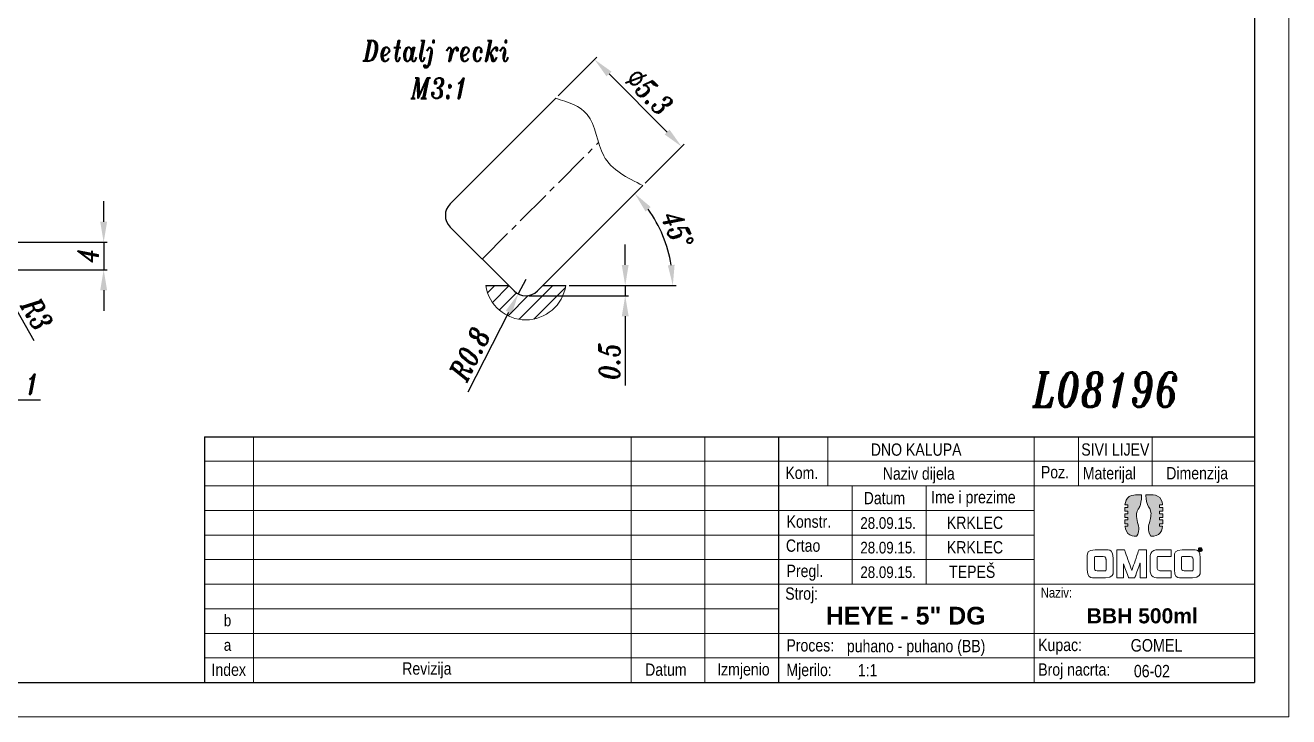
# Model space of a CAD drawing. Extents: x 89 to 617, y -10 to 440.
# Drawn here: x 201.5 to 386, y 20 to 121 of the extents above; entities that cross this region are included whole.
import ezdxf

# ---------------------------------------------------------------- set-up
doc = ezdxf.new("R2010")
doc.units = 0
doc.header["$LTSCALE"] = 7
doc.header["$MEASUREMENT"] = 0
doc.linetypes.add('CENTER2', pattern=[1.125, 0.75, -0.125, 0.125, -0.125])
doc.layers.get('0').update_dxf_attribs({"linetype": 'CONTINUOUS', "lineweight": 15})
for name, color, linetype, lineweight in [('1', 1, 'CENTER2', 15), ('3', 3, 'CONTINUOUS', 30), ('8', 250, 'CONTINUOUS', 15)]:
    doc.layers.add(name, color=color, linetype=linetype, lineweight=lineweight)
doc.styles.add('ITALICT', font='ITALICT.shx', dxfattribs={"width": 0.8, "height": 3})
doc.styles.get("Standard").update_dxf_attribs({"font": 'isocp.shx', "height": 3})
doc.styles.add('style2', font='swissc.ttf')
doc.dimstyles.get("Standard").update_dxf_attribs({"dimtxt": 3, "dimasz": 3, "dimexe": 0.5, "dimexo": 0.5, "dimgap": 0.8, "dimtad": 1, "dimdsep": 46, "dimtxsty": 'ITALICT', "dimcen": 0.09, "dimazin": 2, "dimtfac": 1, "dimtmove": 0, "dimatfit": 3, "dimfxl": 1, "dimtolj": 1, "dimtzin": 0, "dimarcsym": 0})

# ---------------------------------------------------------------- blocks, each defined once
blk = doc.blocks.new('*D21')
at = {"color": 0, "lineweight": -2, "transparency": 16777216}
for p, q in [((194.24, 88.5), (194.24, 65.81)), ((195.24, 87.8), (195.24, 65.81)), ((191.24, 66.31), (188.24, 66.31)), ((194.24, 66.31), (195.24, 66.31)), ((198.24, 66.31), (203.75, 66.31))]:
    blk.add_line(p, q, dxfattribs=at)
at = {"color": 0, "transparency": 16777216}
for points in [[(191.24, 66.81), (191.24, 65.81), (194.24, 66.31)], [(198.24, 66.81), (198.24, 65.81), (195.24, 66.31)]]:
    blk.add_solid(points, dxfattribs=at)
at = {"color": 0, "transparency": 16777216, "insert": (202.49, 68.61), "char_height": 3, "attachment_point": 5, "style": 'ITALICT'}
blk.add_mtext('\\A1;1', dxfattribs=at)
blk = doc.blocks.new('*D22')
at = {"color": 0, "lineweight": -2, "transparency": 16777216}
for p, q in [((212.98, 92.3), (212.98, 95.3)), ((199.02, 89.3), (213.48, 89.3)), ((212.98, 89.3), (212.98, 85.3)), ((195.74, 85.3), (213.48, 85.3)), ((212.98, 82.3), (212.98, 79.3))]:
    blk.add_line(p, q, dxfattribs=at)
at = {"color": 0, "transparency": 16777216}
for points in [[(212.48, 92.3), (213.48, 92.3), (212.98, 89.3)], [(212.48, 82.3), (213.48, 82.3), (212.98, 85.3)]]:
    blk.add_solid(points, dxfattribs=at)
at = {"color": 0, "transparency": 16777216, "insert": (210.68, 87.3), "char_height": 3, "attachment_point": 5, "rotation": 90, "style": 'ITALICT'}
blk.add_mtext('\\A1;4', dxfattribs=at)
blk = doc.blocks.new('*D57')
at = {"color": 0, "linetype": 'ByBlock', "lineweight": -2, "transparency": 16777216}
for p, q in [((274.6, 83.89), (273.51, 81.75)), ((266.18, 67.46), (272.14, 79.08))]:
    blk.add_line(p, q, dxfattribs=at)
at = {"color": 0, "transparency": 16777216}
blk.add_solid([(271.69, 79.31), (272.58, 78.85), (273.51, 81.75)], dxfattribs=at)
at = {"color": 0, "transparency": 16777216, "insert": (266.43, 72.99), "char_height": 3, "attachment_point": 5, "rotation": 62.8566, "style": 'ITALICT'}
blk.add_mtext('\\A1;R0.8', dxfattribs=at)
blk = doc.blocks.new('*D58')
at = {"color": 0, "linetype": 'ByBlock', "lineweight": -2, "transparency": 16777216}
blk.add_line((280.95, 82.99), (296.58, 82.99), dxfattribs=at)
blk.add_arc((277.09, 82.99), 18.99, 9.0627, 35.9373, dxfattribs=at)
at = {"color": 0, "transparency": 16777216}
for points in [[(292.09, 93.8), (292.85, 94.45), (290.52, 96.41)], [(296.34, 86.02), (295.35, 85.94), (296.08, 82.99)]]:
    blk.add_solid(points, dxfattribs=at)
at = {"color": 0, "transparency": 16777216, "insert": (296.76, 91.13), "char_height": 3, "attachment_point": 5, "rotation": 292.5, "style": 'ITALICT'}
blk.add_mtext('\\A1;45°', dxfattribs=at)
blk = doc.blocks.new('*D59')
at = {"color": 0, "linetype": 'ByBlock', "lineweight": -2, "transparency": 16777216}
for p, q in [((279.33, 110.68), (285, 116.35)), ((286.77, 113.87), (295.25, 105.39)), ((292.06, 97.95), (297.73, 103.62))]:
    blk.add_line(p, q, dxfattribs=at)
at = {"color": 0, "transparency": 16777216}
for points in [[(287.12, 114.22), (286.41, 113.52), (284.64, 115.99)], [(295.6, 105.74), (294.9, 105.03), (297.37, 103.26)]]:
    blk.add_solid(points, dxfattribs=at)
at = {"color": 0, "transparency": 16777216, "insert": (292.63, 111.25), "char_height": 3, "attachment_point": 5, "rotation": 315, "style": 'ITALICT'}
blk.add_mtext('\\A1;%%c5.3', dxfattribs=at)
blk = doc.blocks.new('*D60')
at = {"color": 0, "lineweight": -2, "transparency": 16777216}
for p, q in [((289.13, 85.99), (289.13, 88.99)), ((275.1, 81.49), (289.63, 81.49)), ((280.95, 82.99), (289.63, 82.99)), ((289.13, 82.99), (289.13, 81.49)), ((289.13, 78.49), (289.13, 68.4))]:
    blk.add_line(p, q, dxfattribs=at)
at = {"color": 0, "transparency": 16777216}
for points in [[(288.63, 85.99), (289.63, 85.99), (289.13, 82.99)], [(288.63, 78.49), (289.63, 78.49), (289.13, 81.49)]]:
    blk.add_solid(points, dxfattribs=at)
at = {"color": 0, "transparency": 16777216, "insert": (286.83, 71.94), "char_height": 3, "attachment_point": 5, "rotation": 90, "style": 'ITALICT'}
blk.add_mtext('\\A1;0.5', dxfattribs=at)
blk = doc.blocks.new('*D63')
at = {"color": 0, "lineweight": -2, "transparency": 16777216}
for p, q in [((195.24, 88.3), (196.71, 85.68)), ((202.81, 74.89), (198.19, 83.07))]:
    blk.add_line(p, q, dxfattribs=at)
at = {"color": 0, "transparency": 16777216}
blk.add_solid([(198.62, 83.32), (197.75, 82.83), (196.71, 85.68)], dxfattribs=at)
at = {"color": 0, "transparency": 16777216, "insert": (203.24, 78.81), "char_height": 3, "attachment_point": 5, "rotation": 299.4647, "style": 'ITALICT'}
blk.add_mtext('\\A1;R3', dxfattribs=at)

msp = doc.modelspace()

# ---------------------------------------------------------------- hatches: boundary and pattern name
h = msp.add_hatch(color=142)
h.dxf.hatch_style = 1
edge = h.paths.add_edge_path()
edge.add_spline(control_points=[(363.787, 49.635), (363.787, 50.395), (364.456, 50.599), (364.53, 52.422)], knot_values=[0.952381, 0.952381, 0.952381, 0.952381, 1, 1, 1, 1], degree=3, periodic=0)
edge.add_spline(control_points=[(364.53, 52.422), (364.53, 52.422), (363.758, 52.422), (363.758, 52.422)], knot_values=[0, 0, 0, 0, 0.047619, 0.047619, 0.047619, 0.047619], degree=3, periodic=0)
edge.add_spline(control_points=[(363.758, 52.422), (362.454, 52.422), (362.157, 51.417), (362.089, 50.958), (362.089, 50.958), (362.089, 50.958), (362.2, 50.958), (362.31, 50.958)], knot_values=[0.047619, 0.047619, 0.047619, 0.047619, 0.0952381, 0.0952381, 0.0952381, 0.0952381, 0.1190476, 0.1190476, 0.1190476, 0.1190476], degree=3, periodic=0)
edge.add_spline(control_points=[(362.31, 50.958), (362.421, 50.958), (362.531, 50.958), (362.531, 50.958), (362.531, 50.958), (362.531, 50.958), (362.531, 50.866), (362.531, 50.773)], knot_values=[0.1190476, 0.1190476, 0.1190476, 0.1190476, 0.1428571, 0.1428571, 0.1428571, 0.1428571, 0.1666667, 0.1666667, 0.1666667, 0.1666667], degree=3, periodic=0)
edge.add_spline(control_points=[(362.531, 50.773), (362.531, 50.681), (362.531, 50.588), (362.531, 50.588), (362.531, 50.588), (362.531, 50.588), (362.416, 50.588), (362.3, 50.588)], knot_values=[0.1666667, 0.1666667, 0.1666667, 0.1666667, 0.1904762, 0.1904762, 0.1904762, 0.1904762, 0.2142857, 0.2142857, 0.2142857, 0.2142857], degree=3, periodic=0)
edge.add_spline(control_points=[(362.3, 50.588), (362.185, 50.588), (362.069, 50.588), (362.069, 50.588), (362.069, 50.588), (362.069, 50.588), (362.069, 50.452), (362.069, 50.317)], knot_values=[0.2142857, 0.2142857, 0.2142857, 0.2142857, 0.2380952, 0.2380952, 0.2380952, 0.2380952, 0.2619048, 0.2619048, 0.2619048, 0.2619048], degree=3, periodic=0)
edge.add_spline(control_points=[(362.069, 50.317), (362.069, 50.181), (362.069, 50.045), (362.069, 50.045), (362.069, 50.045), (362.069, 50.045), (362.185, 50.045), (362.3, 50.045)], knot_values=[0.2619048, 0.2619048, 0.2619048, 0.2619048, 0.2857143, 0.2857143, 0.2857143, 0.2857143, 0.3095238, 0.3095238, 0.3095238, 0.3095238], degree=3, periodic=0)
edge.add_spline(control_points=[(362.3, 50.045), (362.416, 50.045), (362.531, 50.045), (362.531, 50.045), (362.531, 50.045), (362.531, 50.045), (362.531, 49.953), (362.531, 49.86)], knot_values=[0.3095238, 0.3095238, 0.3095238, 0.3095238, 0.3333333, 0.3333333, 0.3333333, 0.3333333, 0.3571429, 0.3571429, 0.3571429, 0.3571429], degree=3, periodic=0)
edge.add_spline(control_points=[(362.531, 49.86), (362.531, 49.768), (362.531, 49.675), (362.531, 49.675), (362.531, 49.675), (362.531, 49.675), (362.416, 49.675), (362.3, 49.675)], knot_values=[0.3571429, 0.3571429, 0.3571429, 0.3571429, 0.3809524, 0.3809524, 0.3809524, 0.3809524, 0.4047619, 0.4047619, 0.4047619, 0.4047619], degree=3, periodic=0)
edge.add_spline(control_points=[(362.3, 49.675), (362.185, 49.675), (362.069, 49.675), (362.069, 49.675), (362.069, 49.675), (362.069, 49.675), (362.069, 49.539), (362.069, 49.404)], knot_values=[0.4047619, 0.4047619, 0.4047619, 0.4047619, 0.4285714, 0.4285714, 0.4285714, 0.4285714, 0.452381, 0.452381, 0.452381, 0.452381], degree=3, periodic=0)
edge.add_spline(control_points=[(362.069, 49.404), (362.069, 49.268), (362.069, 49.132), (362.069, 49.132), (362.069, 49.132), (362.069, 49.132), (362.185, 49.132), (362.3, 49.132)], knot_values=[0.452381, 0.452381, 0.452381, 0.452381, 0.4761905, 0.4761905, 0.4761905, 0.4761905, 0.5, 0.5, 0.5, 0.5], degree=3, periodic=0)
edge.add_spline(control_points=[(362.3, 49.132), (362.416, 49.132), (362.531, 49.132), (362.531, 49.132), (362.531, 49.132), (362.531, 49.132), (362.531, 49.039), (362.531, 48.947)], knot_values=[0.5, 0.5, 0.5, 0.5, 0.5238095, 0.5238095, 0.5238095, 0.5238095, 0.547619, 0.547619, 0.547619, 0.547619], degree=3, periodic=0)
edge.add_spline(control_points=[(362.531, 48.947), (362.531, 48.855), (362.531, 48.762), (362.531, 48.762), (362.531, 48.762), (362.531, 48.762), (362.416, 48.762), (362.3, 48.762)], knot_values=[0.547619, 0.547619, 0.547619, 0.547619, 0.5714286, 0.5714286, 0.5714286, 0.5714286, 0.5952381, 0.5952381, 0.5952381, 0.5952381], degree=3, periodic=0)
edge.add_spline(control_points=[(362.3, 48.762), (362.185, 48.762), (362.069, 48.762), (362.069, 48.762), (362.069, 48.762), (362.069, 48.762), (362.069, 48.626), (362.069, 48.49)], knot_values=[0.5952381, 0.5952381, 0.5952381, 0.5952381, 0.6190476, 0.6190476, 0.6190476, 0.6190476, 0.6428571, 0.6428571, 0.6428571, 0.6428571], degree=3, periodic=0)
edge.add_spline(control_points=[(362.069, 48.49), (362.069, 48.355), (362.069, 48.219), (362.069, 48.219), (362.069, 48.219), (362.069, 48.219), (362.185, 48.219), (362.3, 48.219)], knot_values=[0.6428571, 0.6428571, 0.6428571, 0.6428571, 0.6666667, 0.6666667, 0.6666667, 0.6666667, 0.6904762, 0.6904762, 0.6904762, 0.6904762], degree=3, periodic=0)
edge.add_spline(control_points=[(362.3, 48.219), (362.416, 48.219), (362.531, 48.219), (362.531, 48.219), (362.531, 48.219), (362.531, 48.219), (362.531, 48.126), (362.531, 48.034)], knot_values=[0.6904762, 0.6904762, 0.6904762, 0.6904762, 0.7142857, 0.7142857, 0.7142857, 0.7142857, 0.7380952, 0.7380952, 0.7380952, 0.7380952], degree=3, periodic=0)
edge.add_spline(control_points=[(362.531, 48.034), (362.531, 47.942), (362.531, 47.849), (362.531, 47.849), (362.531, 47.849), (362.531, 47.849), (362.086, 47.849), (362.086, 47.849)], knot_values=[0.7380952, 0.7380952, 0.7380952, 0.7380952, 0.7619048, 0.7619048, 0.7619048, 0.7619048, 0.8095238, 0.8095238, 0.8095238, 0.8095238], degree=3, periodic=0)
edge.add_spline(control_points=[(362.086, 47.849), (362.243, 46.457), (363.474, 46.385), (363.655, 46.385)], knot_values=[0.8095238, 0.8095238, 0.8095238, 0.8095238, 0.8571429, 0.8571429, 0.8571429, 0.8571429], degree=3, periodic=0)
edge.add_spline(control_points=[(363.655, 46.385), (363.655, 46.385), (363.792, 46.385), (363.792, 46.385)], knot_values=[0.8571429, 0.8571429, 0.8571429, 0.8571429, 0.9047619, 0.9047619, 0.9047619, 0.9047619], degree=3, periodic=0)
edge.add_spline(control_points=[(363.792, 46.385), (364.438, 47.314), (363.787, 48.667), (363.787, 49.635)], knot_values=[0.9047619, 0.9047619, 0.9047619, 0.9047619, 0.952381, 0.952381, 0.952381, 0.952381], degree=3, periodic=0)
h = msp.add_hatch(color=253)
h.dxf.hatch_style = 1
edge = h.paths.add_edge_path()
edge.add_spline(control_points=[(367.597, 50.958), (367.435, 52.341), (366.211, 52.422), (366.029, 52.422), (366.029, 52.422), (366.029, 52.422), (365.155, 52.422), (365.155, 52.422)], knot_values=[0.6666667, 0.6666667, 0.6666667, 0.6666667, 0.7142857, 0.7142857, 0.7142857, 0.7142857, 0.7619048, 0.7619048, 0.7619048, 0.7619048], degree=3, periodic=0)
edge.add_spline(control_points=[(365.155, 52.422), (365.228, 50.599), (365.898, 50.395), (365.898, 49.635)], knot_values=[0.7619048, 0.7619048, 0.7619048, 0.7619048, 0.8095238, 0.8095238, 0.8095238, 0.8095238], degree=3, periodic=0)
edge.add_spline(control_points=[(365.898, 49.635), (365.898, 48.667), (365.247, 47.314), (365.893, 46.385)], knot_values=[0.8095238, 0.8095238, 0.8095238, 0.8095238, 0.8571429, 0.8571429, 0.8571429, 0.8571429], degree=3, periodic=0)
edge.add_spline(control_points=[(365.893, 46.385), (365.893, 46.385), (365.937, 46.385), (365.937, 46.385)], knot_values=[0.8571429, 0.8571429, 0.8571429, 0.8571429, 0.9047619, 0.9047619, 0.9047619, 0.9047619], degree=3, periodic=0)
edge.add_spline(control_points=[(365.937, 46.385), (367.24, 46.385), (367.531, 47.39), (367.597, 47.849), (367.597, 47.849), (367.597, 47.849), (367.486, 47.849), (367.375, 47.849)], knot_values=[0.9047619, 0.9047619, 0.9047619, 0.9047619, 0.952381, 0.952381, 0.952381, 0.952381, 0.9761905, 0.9761905, 0.9761905, 0.9761905], degree=3, periodic=0)
edge.add_spline(control_points=[(367.375, 47.849), (367.264, 47.849), (367.153, 47.849), (367.153, 47.849), (367.153, 47.849), (367.153, 47.942), (367.153, 48.034)], knot_values=[0.9761905, 0.9761905, 0.9761905, 0.9761905, 1, 1, 1, 1.0238095, 1.0238095, 1.0238095, 1.0238095], degree=3, periodic=0)
edge.add_spline(control_points=[(367.153, 48.034), (367.153, 48.126), (367.153, 48.219), (367.153, 48.219), (367.153, 48.219), (367.153, 48.219), (367.269, 48.219), (367.384, 48.219)], knot_values=[0.0238095, 0.0238095, 0.0238095, 0.0238095, 0.047619, 0.047619, 0.047619, 0.047619, 0.0714286, 0.0714286, 0.0714286, 0.0714286], degree=3, periodic=0)
edge.add_spline(control_points=[(367.384, 48.219), (367.5, 48.219), (367.616, 48.219), (367.616, 48.219), (367.616, 48.219), (367.616, 48.219), (367.616, 48.355), (367.616, 48.49)], knot_values=[0.0714286, 0.0714286, 0.0714286, 0.0714286, 0.0952381, 0.0952381, 0.0952381, 0.0952381, 0.1190476, 0.1190476, 0.1190476, 0.1190476], degree=3, periodic=0)
edge.add_spline(control_points=[(367.616, 48.49), (367.616, 48.626), (367.616, 48.762), (367.616, 48.762), (367.616, 48.762), (367.616, 48.762), (367.5, 48.762), (367.384, 48.762)], knot_values=[0.1190476, 0.1190476, 0.1190476, 0.1190476, 0.1428571, 0.1428571, 0.1428571, 0.1428571, 0.1666667, 0.1666667, 0.1666667, 0.1666667], degree=3, periodic=0)
edge.add_spline(control_points=[(367.384, 48.762), (367.269, 48.762), (367.153, 48.762), (367.153, 48.762), (367.153, 48.762), (367.153, 48.762), (367.153, 48.855), (367.153, 48.947)], knot_values=[0.1666667, 0.1666667, 0.1666667, 0.1666667, 0.1904762, 0.1904762, 0.1904762, 0.1904762, 0.2142857, 0.2142857, 0.2142857, 0.2142857], degree=3, periodic=0)
edge.add_spline(control_points=[(367.153, 48.947), (367.153, 49.039), (367.153, 49.132), (367.153, 49.132), (367.153, 49.132), (367.153, 49.132), (367.269, 49.132), (367.384, 49.132)], knot_values=[0.2142857, 0.2142857, 0.2142857, 0.2142857, 0.2380952, 0.2380952, 0.2380952, 0.2380952, 0.2619048, 0.2619048, 0.2619048, 0.2619048], degree=3, periodic=0)
edge.add_spline(control_points=[(367.384, 49.132), (367.5, 49.132), (367.616, 49.132), (367.616, 49.132), (367.616, 49.132), (367.616, 49.132), (367.616, 49.268), (367.616, 49.404)], knot_values=[0.2619048, 0.2619048, 0.2619048, 0.2619048, 0.2857143, 0.2857143, 0.2857143, 0.2857143, 0.3095238, 0.3095238, 0.3095238, 0.3095238], degree=3, periodic=0)
edge.add_spline(control_points=[(367.616, 49.404), (367.616, 49.539), (367.616, 49.675), (367.616, 49.675), (367.616, 49.675), (367.616, 49.675), (367.5, 49.675), (367.384, 49.675)], knot_values=[0.3095238, 0.3095238, 0.3095238, 0.3095238, 0.3333333, 0.3333333, 0.3333333, 0.3333333, 0.3571429, 0.3571429, 0.3571429, 0.3571429], degree=3, periodic=0)
edge.add_spline(control_points=[(367.384, 49.675), (367.269, 49.675), (367.153, 49.675), (367.153, 49.675), (367.153, 49.675), (367.153, 49.675), (367.153, 49.768), (367.153, 49.86)], knot_values=[0.3571429, 0.3571429, 0.3571429, 0.3571429, 0.3809524, 0.3809524, 0.3809524, 0.3809524, 0.4047619, 0.4047619, 0.4047619, 0.4047619], degree=3, periodic=0)
edge.add_spline(control_points=[(367.153, 49.86), (367.153, 49.953), (367.153, 50.045), (367.153, 50.045), (367.153, 50.045), (367.153, 50.045), (367.269, 50.045), (367.384, 50.045)], knot_values=[0.4047619, 0.4047619, 0.4047619, 0.4047619, 0.4285714, 0.4285714, 0.4285714, 0.4285714, 0.452381, 0.452381, 0.452381, 0.452381], degree=3, periodic=0)
edge.add_spline(control_points=[(367.384, 50.045), (367.5, 50.045), (367.616, 50.045), (367.616, 50.045), (367.616, 50.045), (367.616, 50.045), (367.616, 50.181), (367.616, 50.317)], knot_values=[0.452381, 0.452381, 0.452381, 0.452381, 0.4761905, 0.4761905, 0.4761905, 0.4761905, 0.5, 0.5, 0.5, 0.5], degree=3, periodic=0)
edge.add_spline(control_points=[(367.616, 50.317), (367.616, 50.452), (367.616, 50.588), (367.616, 50.588), (367.616, 50.588), (367.616, 50.588), (367.5, 50.588), (367.384, 50.588)], knot_values=[0.5, 0.5, 0.5, 0.5, 0.5238095, 0.5238095, 0.5238095, 0.5238095, 0.547619, 0.547619, 0.547619, 0.547619], degree=3, periodic=0)
edge.add_spline(control_points=[(367.384, 50.588), (367.269, 50.588), (367.153, 50.588), (367.153, 50.588), (367.153, 50.588), (367.153, 50.588), (367.153, 50.681), (367.153, 50.773)], knot_values=[0.547619, 0.547619, 0.547619, 0.547619, 0.5714286, 0.5714286, 0.5714286, 0.5714286, 0.5952381, 0.5952381, 0.5952381, 0.5952381], degree=3, periodic=0)
edge.add_spline(control_points=[(367.153, 50.773), (367.153, 50.866), (367.153, 50.958), (367.153, 50.958), (367.153, 50.958), (367.153, 50.958), (367.597, 50.958), (367.597, 50.958)], knot_values=[0.5952381, 0.5952381, 0.5952381, 0.5952381, 0.6190476, 0.6190476, 0.6190476, 0.6190476, 0.6666667, 0.6666667, 0.6666667, 0.6666667], degree=3, periodic=0)
at = {"layer": '8'}
h = msp.add_hatch(dxfattribs=at)
h.set_pattern_fill('ANSI31', color=256, scale=12)
h.set_pattern_definition([(45, (-246.6577, -32.8184), (-1.06066, 1.06066), [])])
h.paths.add_polyline_path([(272.904, 82.189), (272.107, 82.986), (268.755, 82.986, 0.85782), (280.446, 82.986), (277.095, 82.986), (276.298, 82.189, -0.4142136)])

# ---------------------------------------------------------------- linework, layer by layer
for p, q in [((386.007, 440.033), (386.007, 20.033)), ((234.858, 60.909), (234.858, 25.033)), ((289.994, 60.909), (289.994, 25.033)), ((300.757, 60.909), (300.757, 25.033)), ((318.696, 60.909), (318.696, 53.734)), ((348.832, 60.909), (348.832, 25.033)), ((355.29, 60.909), (355.29, 53.734)), ((366.053, 60.909), (366.053, 53.734)), ((227.683, 57.322), (381.007, 57.322)), ((381.007, 53.734), (227.683, 53.734)), ((322.283, 53.734), (322.283, 39.384)), ((333.046, 53.734), (333.046, 39.384)), ((227.683, 50.147), (348.832, 50.147)), ((227.683, 46.559), (348.832, 46.559)), ((227.683, 42.971), (348.832, 42.971)), ((227.683, 39.384), (381.007, 39.384)), ((311.52, 35.796), (227.683, 35.796)), ((227.683, 32.208), (381.007, 32.208)), ((227.683, 28.621), (381.007, 28.621)), ((89.007, 20.033), (386.007, 20.033))]:
    msp.add_line(p, q)
msp.add_arc((274.601, 83.886), 5.914, 188.75269, 351.24731)
msp.add_spline([(278.977, 110.324), (283.578, 107.971), (285.997, 101.906), (291.705, 97.596)], degree=3)
at = {"color": 142}
msp.add_open_spline([(364.53, 52.422), (364.53, 52.422), (363.758, 52.422), (363.758, 52.422), (363.758, 52.422), (362.454, 52.422), (362.157, 51.417), (362.089, 50.958), (362.089, 50.958), (362.089, 50.958), (362.531, 50.958), (362.531, 50.958), (362.531, 50.958), (362.531, 50.958), (362.531, 50.588), (362.531, 50.588), (362.531, 50.588), (362.531, 50.588), (362.069, 50.588), (362.069, 50.588), (362.069, 50.588), (362.069, 50.588), (362.069, 50.045), (362.069, 50.045), (362.069, 50.045), (362.069, 50.045), (362.531, 50.045), (362.531, 50.045), (362.531, 50.045), (362.531, 50.045), (362.531, 49.675), (362.531, 49.675), (362.531, 49.675), (362.531, 49.675), (362.069, 49.675), (362.069, 49.675), (362.069, 49.675), (362.069, 49.675), (362.069, 49.132), (362.069, 49.132), (362.069, 49.132), (362.069, 49.132), (362.531, 49.132), (362.531, 49.132), (362.531, 49.132), (362.531, 49.132), (362.531, 48.762), (362.531, 48.762), (362.531, 48.762), (362.531, 48.762), (362.069, 48.762), (362.069, 48.762), (362.069, 48.762), (362.069, 48.762), (362.069, 48.219), (362.069, 48.219), (362.069, 48.219), (362.069, 48.219), (362.531, 48.219), (362.531, 48.219), (362.531, 48.219), (362.531, 48.219), (362.531, 47.849), (362.531, 47.849), (362.531, 47.849), (362.531, 47.849), (362.086, 47.849), (362.086, 47.849), (362.086, 47.849), (362.243, 46.457), (363.474, 46.385), (363.655, 46.385), (363.655, 46.385), (363.655, 46.385), (363.792, 46.385), (363.792, 46.385), (363.792, 46.385), (364.438, 47.314), (363.787, 48.667), (363.787, 49.635), (363.787, 49.635), (363.787, 50.395), (364.456, 50.599), (364.53, 52.422)], degree=3, knots=[0, 0, 0, 0, 0.047619, 0.047619, 0.047619, 0.0714286, 0.0952381, 0.0952381, 0.0952381, 0.1190476, 0.1428571, 0.1428571, 0.1428571, 0.1666667, 0.1904762, 0.1904762, 0.1904762, 0.2142857, 0.2380952, 0.2380952, 0.2380952, 0.2619048, 0.2857143, 0.2857143, 0.2857143, 0.3095238, 0.3333333, 0.3333333, 0.3333333, 0.3571429, 0.3809524, 0.3809524, 0.3809524, 0.4047619, 0.4285714, 0.4285714, 0.4285714, 0.452381, 0.4761905, 0.4761905, 0.4761905, 0.5, 0.5238095, 0.5238095, 0.5238095, 0.547619, 0.5714286, 0.5714286, 0.5714286, 0.5952381, 0.6190476, 0.6190476, 0.6190476, 0.6428571, 0.6666667, 0.6666667, 0.6666667, 0.6904762, 0.7142857, 0.7142857, 0.7142857, 0.7380952, 0.7619048, 0.7619048, 0.7619048, 0.7857143, 0.8095238, 0.8095238, 0.8095238, 0.8333333, 0.8571429, 0.8571429, 0.8571429, 0.8809524, 0.9047619, 0.9047619, 0.9047619, 0.9285714, 0.952381, 0.952381, 0.952381, 0.9761905, 1, 1, 1, 1], dxfattribs=at)
at = {"color": 253}
msp.add_open_spline([(367.153, 47.849), (367.153, 47.849), (367.153, 48.219), (367.153, 48.219), (367.153, 48.219), (367.153, 48.219), (367.616, 48.219), (367.616, 48.219), (367.616, 48.219), (367.616, 48.219), (367.616, 48.762), (367.616, 48.762), (367.616, 48.762), (367.616, 48.762), (367.153, 48.762), (367.153, 48.762), (367.153, 48.762), (367.153, 48.762), (367.153, 49.132), (367.153, 49.132), (367.153, 49.132), (367.153, 49.132), (367.616, 49.132), (367.616, 49.132), (367.616, 49.132), (367.616, 49.132), (367.616, 49.675), (367.616, 49.675), (367.616, 49.675), (367.616, 49.675), (367.153, 49.675), (367.153, 49.675), (367.153, 49.675), (367.153, 49.675), (367.153, 50.045), (367.153, 50.045), (367.153, 50.045), (367.153, 50.045), (367.616, 50.045), (367.616, 50.045), (367.616, 50.045), (367.616, 50.045), (367.616, 50.588), (367.616, 50.588), (367.616, 50.588), (367.616, 50.588), (367.153, 50.588), (367.153, 50.588), (367.153, 50.588), (367.153, 50.588), (367.153, 50.958), (367.153, 50.958), (367.153, 50.958), (367.153, 50.958), (367.597, 50.958), (367.597, 50.958), (367.597, 50.958), (367.435, 52.341), (366.211, 52.422), (366.029, 52.422), (366.029, 52.422), (366.029, 52.422), (365.155, 52.422), (365.155, 52.422), (365.155, 52.422), (365.228, 50.599), (365.898, 50.395), (365.898, 49.635), (365.898, 49.635), (365.898, 48.667), (365.247, 47.314), (365.893, 46.385), (365.893, 46.385), (365.893, 46.385), (365.937, 46.385), (365.937, 46.385), (365.937, 46.385), (367.24, 46.385), (367.531, 47.39), (367.597, 47.849), (367.597, 47.849), (367.597, 47.849), (367.153, 47.849), (367.153, 47.849)], degree=3, knots=[0, 0, 0, 0, 0.047619, 0.047619, 0.047619, 0.0714286, 0.0952381, 0.0952381, 0.0952381, 0.1190476, 0.1428571, 0.1428571, 0.1428571, 0.1666667, 0.1904762, 0.1904762, 0.1904762, 0.2142857, 0.2380952, 0.2380952, 0.2380952, 0.2619048, 0.2857143, 0.2857143, 0.2857143, 0.3095238, 0.3333333, 0.3333333, 0.3333333, 0.3571429, 0.3809524, 0.3809524, 0.3809524, 0.4047619, 0.4285714, 0.4285714, 0.4285714, 0.452381, 0.4761905, 0.4761905, 0.4761905, 0.5, 0.5238095, 0.5238095, 0.5238095, 0.547619, 0.5714286, 0.5714286, 0.5714286, 0.5952381, 0.6190476, 0.6190476, 0.6190476, 0.6428571, 0.6666667, 0.6666667, 0.6666667, 0.6904762, 0.7142857, 0.7142857, 0.7142857, 0.7380952, 0.7619048, 0.7619048, 0.7619048, 0.7857143, 0.8095238, 0.8095238, 0.8095238, 0.8333333, 0.8571429, 0.8571429, 0.8571429, 0.8809524, 0.9047619, 0.9047619, 0.9047619, 0.9285714, 0.952381, 0.952381, 0.952381, 0.9761905, 1, 1, 1, 1], dxfattribs=at)
for points, knots in [([(359.234, 40.305), (359.234, 40.305), (357.68, 40.305), (357.68, 40.305), (357.68, 40.305), (357.548, 40.305), (356.6, 40.36), (356.6, 41.51), (356.6, 41.51), (356.6, 41.51), (356.6, 43.266), (356.6, 43.266), (356.6, 43.266), (356.6, 43.266), (356.6, 44.415), (357.749, 44.415), (357.749, 44.415), (357.749, 44.415), (359.296, 44.415), (359.296, 44.415), (359.296, 44.415), (359.429, 44.415), (360.376, 44.353), (360.376, 43.203), (360.376, 43.203), (360.376, 43.203), (360.376, 41.454), (360.376, 41.454), (360.376, 41.454), (360.376, 41.454), (360.383, 40.305), (359.234, 40.305)], [0, 0, 0, 0, 0.125, 0.125, 0.125, 0.1875, 0.25, 0.25, 0.25, 0.3125, 0.375, 0.375, 0.375, 0.4375, 0.5, 0.5, 0.5, 0.5625, 0.625, 0.625, 0.625, 0.6875, 0.75, 0.75, 0.75, 0.8125, 0.875, 0.875, 0.875, 0.9375, 1, 1, 1, 1]), ([(364.292, 40.305), (364.292, 40.305), (364.292, 42.457), (364.292, 42.457), (364.292, 42.457), (364.292, 42.457), (363.539, 40.305), (363.539, 40.305), (363.539, 40.305), (363.539, 40.305), (362.634, 40.305), (362.634, 40.305), (362.634, 40.305), (362.634, 40.305), (361.867, 42.36), (361.867, 42.36), (361.867, 42.36), (361.867, 42.36), (361.867, 40.305), (361.867, 40.305), (361.867, 40.305), (361.867, 40.305), (360.899, 40.305), (360.899, 40.305), (360.899, 40.305), (360.899, 40.305), (360.899, 44.415), (360.899, 44.415), (360.899, 44.415), (360.899, 44.415), (362.02, 44.415), (362.02, 44.415), (362.02, 44.415), (362.02, 44.415), (363.1, 41.384), (363.1, 41.384), (363.1, 41.384), (363.1, 41.384), (364.132, 44.415), (364.132, 44.415), (364.132, 44.415), (364.132, 44.415), (365.233, 44.415), (365.233, 44.415), (365.233, 44.415), (365.233, 44.415), (365.233, 40.305), (365.233, 40.305), (365.233, 40.305), (365.233, 40.305), (364.292, 40.305), (364.292, 40.305)], [0, 0, 0, 0, 0.0769231, 0.0769231, 0.0769231, 0.1153846, 0.1538462, 0.1538462, 0.1538462, 0.1923077, 0.2307692, 0.2307692, 0.2307692, 0.2692308, 0.3076923, 0.3076923, 0.3076923, 0.3461538, 0.3846154, 0.3846154, 0.3846154, 0.4230769, 0.4615385, 0.4615385, 0.4615385, 0.5, 0.5384615, 0.5384615, 0.5384615, 0.5769231, 0.6153846, 0.6153846, 0.6153846, 0.6538462, 0.6923077, 0.6923077, 0.6923077, 0.7307692, 0.7692308, 0.7692308, 0.7692308, 0.8076923, 0.8461538, 0.8461538, 0.8461538, 0.8846154, 0.9230769, 0.9230769, 0.9230769, 0.9615385, 1, 1, 1, 1]), ([(368.856, 41.35), (368.856, 41.35), (367.204, 41.35), (367.204, 41.35), (367.204, 41.35), (366.8, 41.35), (366.8, 41.816), (366.8, 41.816), (366.8, 41.816), (366.8, 41.816), (366.8, 43.3), (366.8, 43.3), (366.8, 43.3), (366.8, 43.433), (366.933, 43.44), (366.933, 43.44), (366.933, 43.44), (366.933, 43.44), (368.856, 43.44), (368.856, 43.44), (368.856, 43.44), (368.856, 43.44), (368.856, 44.415), (368.856, 44.415), (368.856, 44.415), (368.856, 44.415), (366.905, 44.415), (366.905, 44.415), (366.905, 44.415), (365.755, 44.415), (365.755, 43.266), (365.755, 43.266), (365.755, 43.266), (365.755, 43.266), (365.755, 41.51), (365.755, 41.51), (365.755, 41.51), (365.755, 40.36), (366.703, 40.305), (366.835, 40.305), (366.835, 40.305), (366.835, 40.305), (368.856, 40.305), (368.856, 40.305), (368.856, 40.305), (368.856, 40.305), (368.856, 41.35), (368.856, 41.35)], [0, 0, 0, 0, 0.0833333, 0.0833333, 0.0833333, 0.125, 0.1666667, 0.1666667, 0.1666667, 0.2083333, 0.25, 0.25, 0.25, 0.2916667, 0.3333333, 0.3333333, 0.3333333, 0.375, 0.4166667, 0.4166667, 0.4166667, 0.4583333, 0.5, 0.5, 0.5, 0.5416667, 0.5833333, 0.5833333, 0.5833333, 0.625, 0.6666667, 0.6666667, 0.6666667, 0.7083333, 0.75, 0.75, 0.75, 0.7916667, 0.8333333, 0.8333333, 0.8333333, 0.875, 0.9166667, 0.9166667, 0.9166667, 0.9583333, 1, 1, 1, 1]), ([(371.942, 40.305), (371.942, 40.305), (370.388, 40.305), (370.388, 40.305), (370.388, 40.305), (370.256, 40.305), (369.309, 40.36), (369.309, 41.51), (369.309, 41.51), (369.309, 41.51), (369.309, 43.266), (369.309, 43.266), (369.309, 43.266), (369.309, 43.266), (369.309, 44.415), (370.458, 44.415), (370.458, 44.415), (370.458, 44.415), (372.005, 44.415), (372.005, 44.415), (372.005, 44.415), (372.137, 44.415), (373.085, 44.353), (373.085, 43.203), (373.085, 43.203), (373.085, 43.203), (373.085, 41.454), (373.085, 41.454), (373.085, 41.454), (373.085, 41.454), (373.092, 40.305), (371.942, 40.305)], [0, 0, 0, 0, 0.125, 0.125, 0.125, 0.1875, 0.25, 0.25, 0.25, 0.3125, 0.375, 0.375, 0.375, 0.4375, 0.5, 0.5, 0.5, 0.5625, 0.625, 0.625, 0.625, 0.6875, 0.75, 0.75, 0.75, 0.8125, 0.875, 0.875, 0.875, 0.9375, 1, 1, 1, 1]), ([(373.101, 44.154), (372.948, 44.154), (372.824, 44.279), (372.824, 44.432), (372.824, 44.432), (372.824, 44.585), (372.948, 44.709), (373.101, 44.709), (373.101, 44.709), (373.254, 44.709), (373.379, 44.585), (373.379, 44.432), (373.379, 44.432), (373.379, 44.279), (373.254, 44.154), (373.101, 44.154)], [0, 0, 0, 0, 0.25, 0.25, 0.25, 0.375, 0.5, 0.5, 0.5, 0.625, 0.75, 0.75, 0.75, 0.875, 1, 1, 1, 1]), ([(373.101, 44.648), (372.983, 44.648), (372.885, 44.55), (372.885, 44.432), (372.885, 44.432), (372.885, 44.313), (372.983, 44.216), (373.101, 44.216), (373.101, 44.216), (373.22, 44.216), (373.317, 44.313), (373.317, 44.432), (373.317, 44.432), (373.317, 44.55), (373.22, 44.648), (373.101, 44.648)], [0, 0, 0, 0, 0.25, 0.25, 0.25, 0.375, 0.5, 0.5, 0.5, 0.625, 0.75, 0.75, 0.75, 0.875, 1, 1, 1, 1]), ([(373.164, 44.384), (373.164, 44.384), (373.222, 44.296), (373.222, 44.296), (373.222, 44.296), (373.222, 44.296), (373.145, 44.296), (373.145, 44.296), (373.145, 44.296), (373.145, 44.296), (373.097, 44.374), (373.097, 44.374), (373.097, 44.374), (373.097, 44.374), (373.067, 44.374), (373.067, 44.374), (373.067, 44.374), (373.067, 44.374), (373.067, 44.296), (373.067, 44.296), (373.067, 44.296), (373.067, 44.296), (372.998, 44.296), (372.998, 44.296), (372.998, 44.296), (372.998, 44.296), (372.998, 44.577), (372.998, 44.577), (372.998, 44.577), (372.998, 44.577), (373.12, 44.577), (373.12, 44.577), (373.12, 44.577), (373.143, 44.577), (373.227, 44.577), (373.227, 44.476), (373.227, 44.476), (373.227, 44.422), (373.195, 44.396), (373.164, 44.384)], [0, 0, 0, 0, 0.1, 0.1, 0.1, 0.15, 0.2, 0.2, 0.2, 0.25, 0.3, 0.3, 0.3, 0.35, 0.4, 0.4, 0.4, 0.45, 0.5, 0.5, 0.5, 0.55, 0.6, 0.6, 0.6, 0.65, 0.7, 0.7, 0.7, 0.75, 0.8, 0.8, 0.8, 0.85, 0.9, 0.9, 0.9, 0.95, 1, 1, 1, 1]), ([(373.103, 44.518), (373.103, 44.518), (373.067, 44.518), (373.067, 44.518), (373.067, 44.518), (373.067, 44.518), (373.067, 44.43), (373.067, 44.43), (373.067, 44.43), (373.067, 44.43), (373.103, 44.43), (373.103, 44.43), (373.103, 44.43), (373.139, 44.43), (373.155, 44.443), (373.155, 44.476), (373.155, 44.476), (373.155, 44.508), (373.139, 44.518), (373.103, 44.518)], [0, 0, 0, 0, 0.2, 0.2, 0.2, 0.3, 0.4, 0.4, 0.4, 0.5, 0.6, 0.6, 0.6, 0.7, 0.8, 0.8, 0.8, 0.9, 1, 1, 1, 1]), ([(359.331, 42.966), (359.331, 42.966), (359.331, 43.44), (358.927, 43.44), (358.927, 43.44), (358.927, 43.44), (357.777, 43.44), (357.777, 43.44), (357.777, 43.44), (357.777, 43.44), (357.645, 43.433), (357.645, 43.3), (357.645, 43.3), (357.645, 43.3), (357.645, 41.816), (357.645, 41.816), (357.645, 41.816), (357.645, 41.816), (357.645, 41.35), (358.049, 41.35), (358.049, 41.35), (358.049, 41.35), (359.199, 41.35), (359.199, 41.35), (359.199, 41.35), (359.199, 41.35), (359.331, 41.35), (359.331, 41.482), (359.331, 41.482), (359.331, 41.482), (359.331, 42.966), (359.331, 42.966)], [0, 0, 0, 0, 0.125, 0.125, 0.125, 0.1875, 0.25, 0.25, 0.25, 0.3125, 0.375, 0.375, 0.375, 0.4375, 0.5, 0.5, 0.5, 0.5625, 0.625, 0.625, 0.625, 0.6875, 0.75, 0.75, 0.75, 0.8125, 0.875, 0.875, 0.875, 0.9375, 1, 1, 1, 1]), ([(372.04, 42.966), (372.04, 42.966), (372.04, 43.44), (371.635, 43.44), (371.635, 43.44), (371.635, 43.44), (370.486, 43.44), (370.486, 43.44), (370.486, 43.44), (370.486, 43.44), (370.353, 43.433), (370.353, 43.3), (370.353, 43.3), (370.353, 43.3), (370.353, 41.816), (370.353, 41.816), (370.353, 41.816), (370.353, 41.816), (370.353, 41.35), (370.758, 41.35), (370.758, 41.35), (370.758, 41.35), (371.907, 41.35), (371.907, 41.35), (371.907, 41.35), (371.907, 41.35), (372.04, 41.35), (372.04, 41.482), (372.04, 41.482), (372.04, 41.482), (372.04, 42.966), (372.04, 42.966)], [0, 0, 0, 0, 0.125, 0.125, 0.125, 0.1875, 0.25, 0.25, 0.25, 0.3125, 0.375, 0.375, 0.375, 0.4375, 0.5, 0.5, 0.5, 0.5625, 0.625, 0.625, 0.625, 0.6875, 0.75, 0.75, 0.75, 0.8125, 0.875, 0.875, 0.875, 0.9375, 1, 1, 1, 1])]:
    msp.add_open_spline(points, degree=3, knots=knots)
at = {"layer": '1'}
msp.add_line((268.237, 86.856), (285.23, 103.85), dxfattribs=at)
at = {"layer": '3'}
for p, q in [((381.007, 435.033), (381.007, 25.033)), ((263.57, 94.917), (278.977, 110.324)), ((276.298, 82.189), (291.705, 97.596)), ((272.904, 82.189), (263.57, 91.523)), ((268.755, 82.986), (272.107, 82.986)), ((277.095, 82.986), (280.446, 82.986)), ((227.683, 60.909), (381.007, 60.909)), ((227.683, 60.909), (227.683, 25.033)), ((311.52, 60.909), (311.52, 25.033)), ((381.007, 60.909), (381.007, 25.033)), ((381.007, 60.909), (381.007, 25.033)), ((381.007, 60.383), (381.007, 25.033)), ((109.007, 25.033), (381.007, 25.033)), ((227.683, 25.033), (381.007, 25.033)), ((227.683, 25.033), (381.007, 25.033)), ((229.933, 25.033), (381.007, 25.033))]:
    msp.add_line(p, q, dxfattribs=at)
for centre, start, end in [((265.267, 93.22), 135, 225), ((274.601, 83.886), 225, 315)]:
    msp.add_arc(centre, 2.4, start, end, dxfattribs=at)

# ---------------------------------------------------------------- texts
at = {"style": 'ITALICT', "width": 0.8}
for s, height, p in [('Detalj recki', 3, (250.834, 115.752)), ('M3:1', 3, (257.833, 110.29)), ('L08196', 5, (348.606, 65.289))]:
    msp.add_text(s, height=height, dxfattribs=at).set_placement(p)
at = {"style": 'style2'}
for s, height, p in [('DNO KALUPA', 1.7938, (324.985, 58.137)), ('SIVI LIJEV', 1.7938, (355.723, 58.15)), ('Kom.', 1.7938, (312.514, 54.742)), ('Naziv dijela', 1.79382, (326.741, 54.634)), ('Poz.', 1.7938, (349.821, 54.847)), ('Materijal', 1.7938, (355.939, 54.687)), ('Dimenzija', 1.7938, (368.129, 54.691)), ('Datum', 1.7938, (323.951, 51.058)), ('Ime i prezime', 1.79382, (333.798, 51.193)), ('Konstr.', 1.7938, (312.687, 47.624)), ('28.09.15.', 1.7, (323.456, 47.459)), ('KRKLEC', 1.7938, (336.084, 47.459)), ('Crtao', 1.7938, (312.592, 44.121)), ('28.09.15.', 1.7, (323.456, 43.871)), ('KRKLEC', 1.7938, (336.084, 43.871)), ('TEPEŠ', 1.7938, (336.42, 40.302)), ('Pregl.', 1.7938, (312.687, 40.426)), ('28.09.15.', 1.7, (323.456, 40.284)), ('Stroj:', 1.7938, (312.492, 37.119)), ('Naziv:', 1.4351, (349.803, 37.426)), ('b', 1.7, (230.522, 33.243)), ('Kupac:', 1.7938, (349.423, 29.618)), ('GOMEL', 1.8268, (362.93, 29.546)), ('a', 1.7, (230.522, 29.655)), ('Proces:', 1.7938, (312.666, 29.557)), ('puhano - puhano (BB)', 1.79382, (321.495, 29.454)), ('Index', 1.7938, (228.725, 26)), ('Revizija', 1.7938, (256.572, 26.177)), ('Datum', 1.7938, (292.035, 26.013)), ('Izmjenio', 1.7938, (302.563, 26.054)), ('Mjerilo:', 1.7938, (312.666, 25.969)), ('1:1', 1.7938, (323.087, 25.914)), ('Broj nacrta:', 1.79382, (349.432, 26.028)), ('06-02', 1.7938, (363.4, 25.801))]:
    msp.add_text(s, height=height, dxfattribs=at).set_placement(p)
at = {"attachment_point": 1}
for s, insert, char_height, width in [('{\\fArial|b1|i0|c238|p34;HEYE - 5" DG}', (318.426, 36.087), 2.6, 26.63899), ('{\\fArial|b1|i0|c238|p34;BBH 500ml}', (356.512, 35.865), 2.2, 34.36193)]:
    msp.add_mtext(s, dxfattribs=dict(at, insert=insert, char_height=char_height, width=width))

# ---------------------------------------------------------------- dimensions: what is measured, and where the dimension line sits
dim = msp.add_aligned_dim(p1=(278.977, 110.324), p2=(291.705, 97.596), distance=8.015, text='%%c5.3', dimstyle='Standard', override={"dimpost": '%%c<>', "dimarcsym": 1})
dim.commit()
dim.dimension.update_dxf_attribs({"geometry": '*D59', "text_midpoint": (292.635, 111.254)})
dim = msp.add_angular_dim_2l(base=(295.434, 87.9), line1=((276.298, 82.189), (291.705, 97.596)), line2=((277.095, 82.986), (280.446, 82.986)), dimstyle='Standard', override={"dimarcsym": 1})
dim.commit()
dim.dimension.update_dxf_attribs({"geometry": '*D58', "text_midpoint": (296.761, 91.132)})
dim = msp.add_linear_dim(base=(212.976, 85.296), p1=(198.523, 89.296), p2=(195.235, 85.296), angle=90, dimstyle='Standard')
dim.commit()
dim.dimension.update_dxf_attribs({"geometry": '*D22', "text_midpoint": (210.676, 87.296)})
dim = msp.add_linear_dim(base=(195.235, 66.309), p1=(194.235, 88.996), p2=(195.235, 88.296), dimstyle='Standard')
dim.commit()
dim.dimension.update_dxf_attribs({"geometry": '*D21', "text_midpoint": (202.493, 68.609)})
dim = msp.add_linear_dim(base=(289.128, 81.486), p1=(280.446, 82.986), p2=(274.601, 81.486), angle=90, dimstyle='Standard', override={"dimlfac": 0.333333})
dim.commit()
dim.dimension.update_dxf_attribs({"geometry": '*D60', "text_midpoint": (286.828, 71.943)})
dim = msp.add_radius_dim(center=(195.235, 88.296), mpoint=(196.711, 85.684), dimstyle='Standard')
dim.commit()
dim.dimension.update_dxf_attribs({"geometry": '*D63', "text_midpoint": (201.236, 77.674)})
dim = msp.add_radius_dim(center=(274.601, 83.886), mpoint=(273.506, 81.751), dimstyle='Standard', override={"dimlfac": 0.333333, "dimarcsym": 1})
dim.commit()
dim.dimension.update_dxf_attribs({"geometry": '*D57', "text_midpoint": (266.428, 72.986)})

doc.saveas('drawing.dxf')
